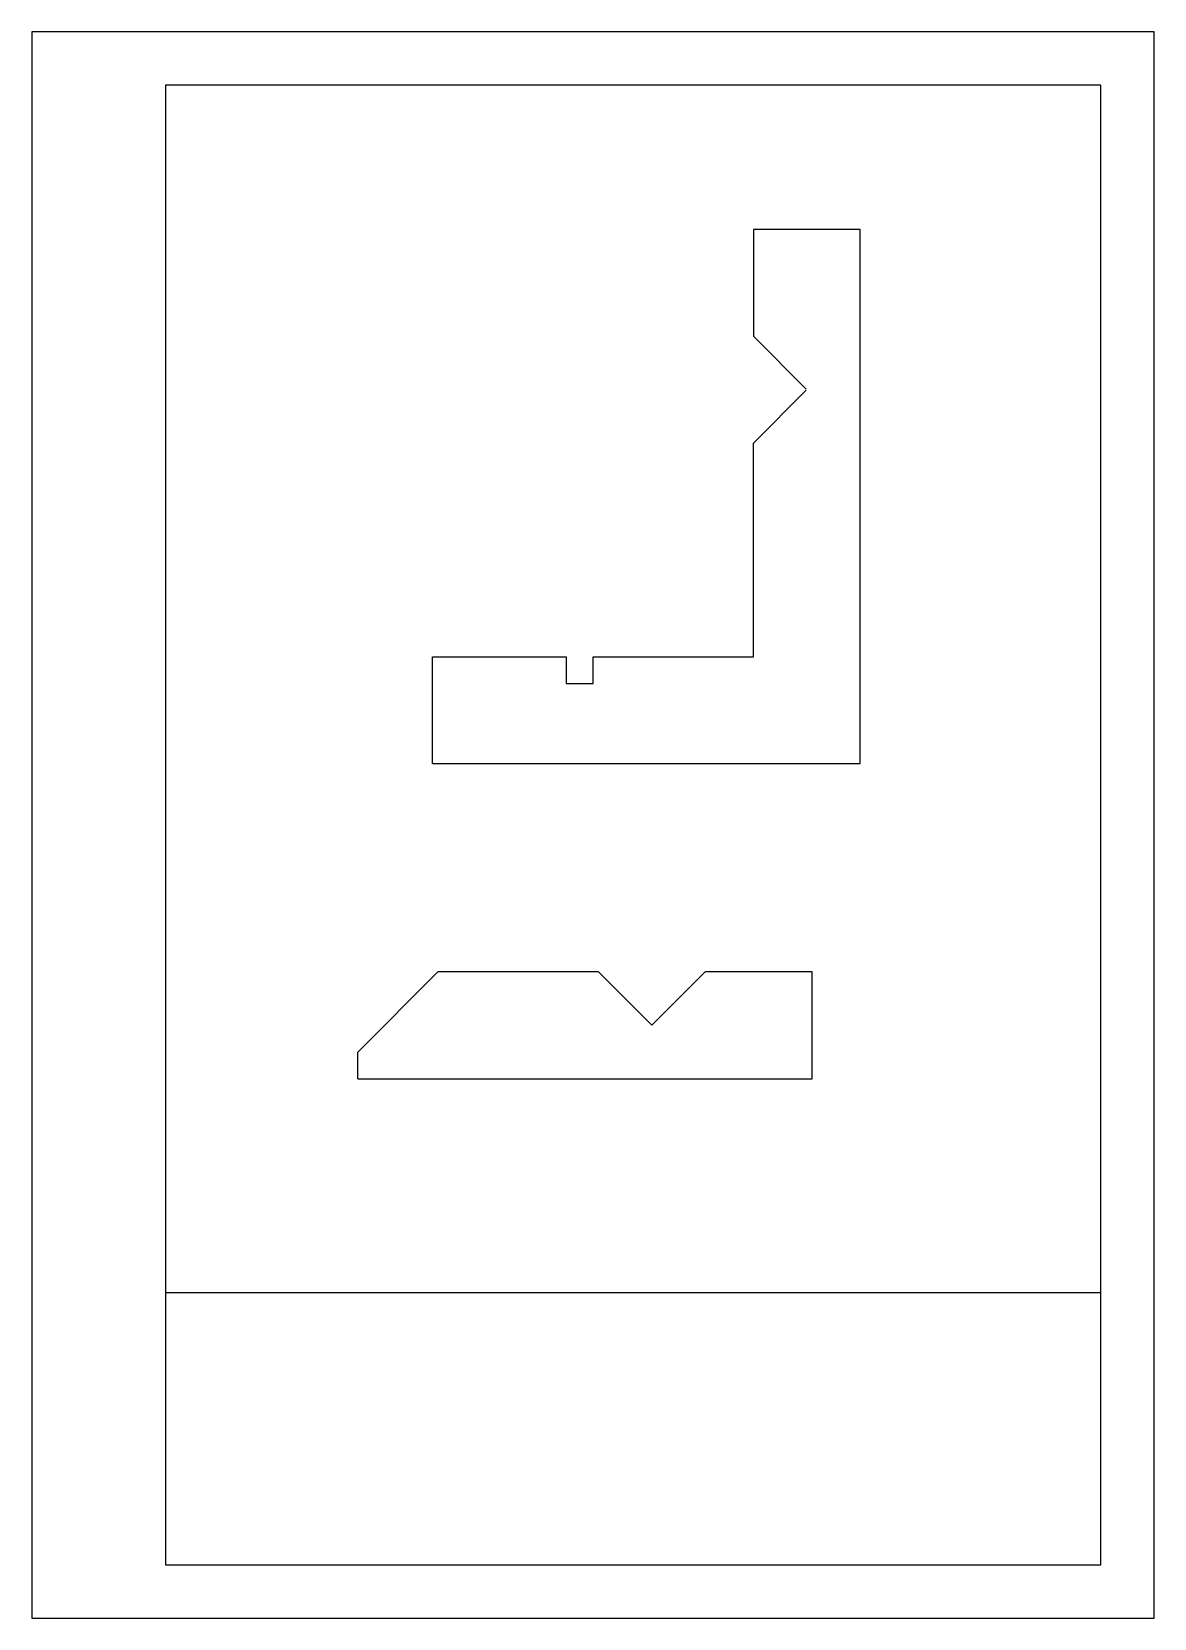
# Model space of a CAD drawing. Header units: millimetres. Extents: x 0 to 210, y 0 to 297.
import ezdxf

# ---------------------------------------------------------------- set-up
doc = ezdxf.new("R2010")
doc.units = ezdxf.units.MM

msp = doc.modelspace()

# ---------------------------------------------------------------- linework, layer by layer
for p, q in [((210, 297), (0, 297)), ((0, 297), (0, 0)), ((210, 0), (210, 297)), ((200, 287), (25, 287)), ((25, 287), (25, 10)), ((200, 10), (200, 287)), ((155, 260), (135, 260)), ((135, 260), (135, 240)), ((155, 160), (155, 260)), ((135, 240), (135, 240)), ((135, 240), (144.9, 230.1)), ((135, 220), (144.9, 229.9)), ((135, 180), (135, 220)), ((75, 160), (75, 180)), ((75, 180), (100, 180)), ((100, 180), (100, 175)), ((105, 175), (105, 180)), ((105, 180), (135, 180)), ((100, 175), (105, 175)), ((75, 160), (155, 160)), ((61, 106), (76, 121)), ((106, 121), (76, 121)), ((106, 121), (116, 111)), ((126, 121), (116, 111)), ((146, 121), (126, 121)), ((146, 101), (146, 121)), ((61, 101), (61, 106)), ((61, 101), (146, 101)), ((25, 61), (200, 61)), ((25, 10), (200, 10)), ((0, 0), (210, 0))]:
    msp.add_line(p, q)

doc.saveas('drawing.dxf')
